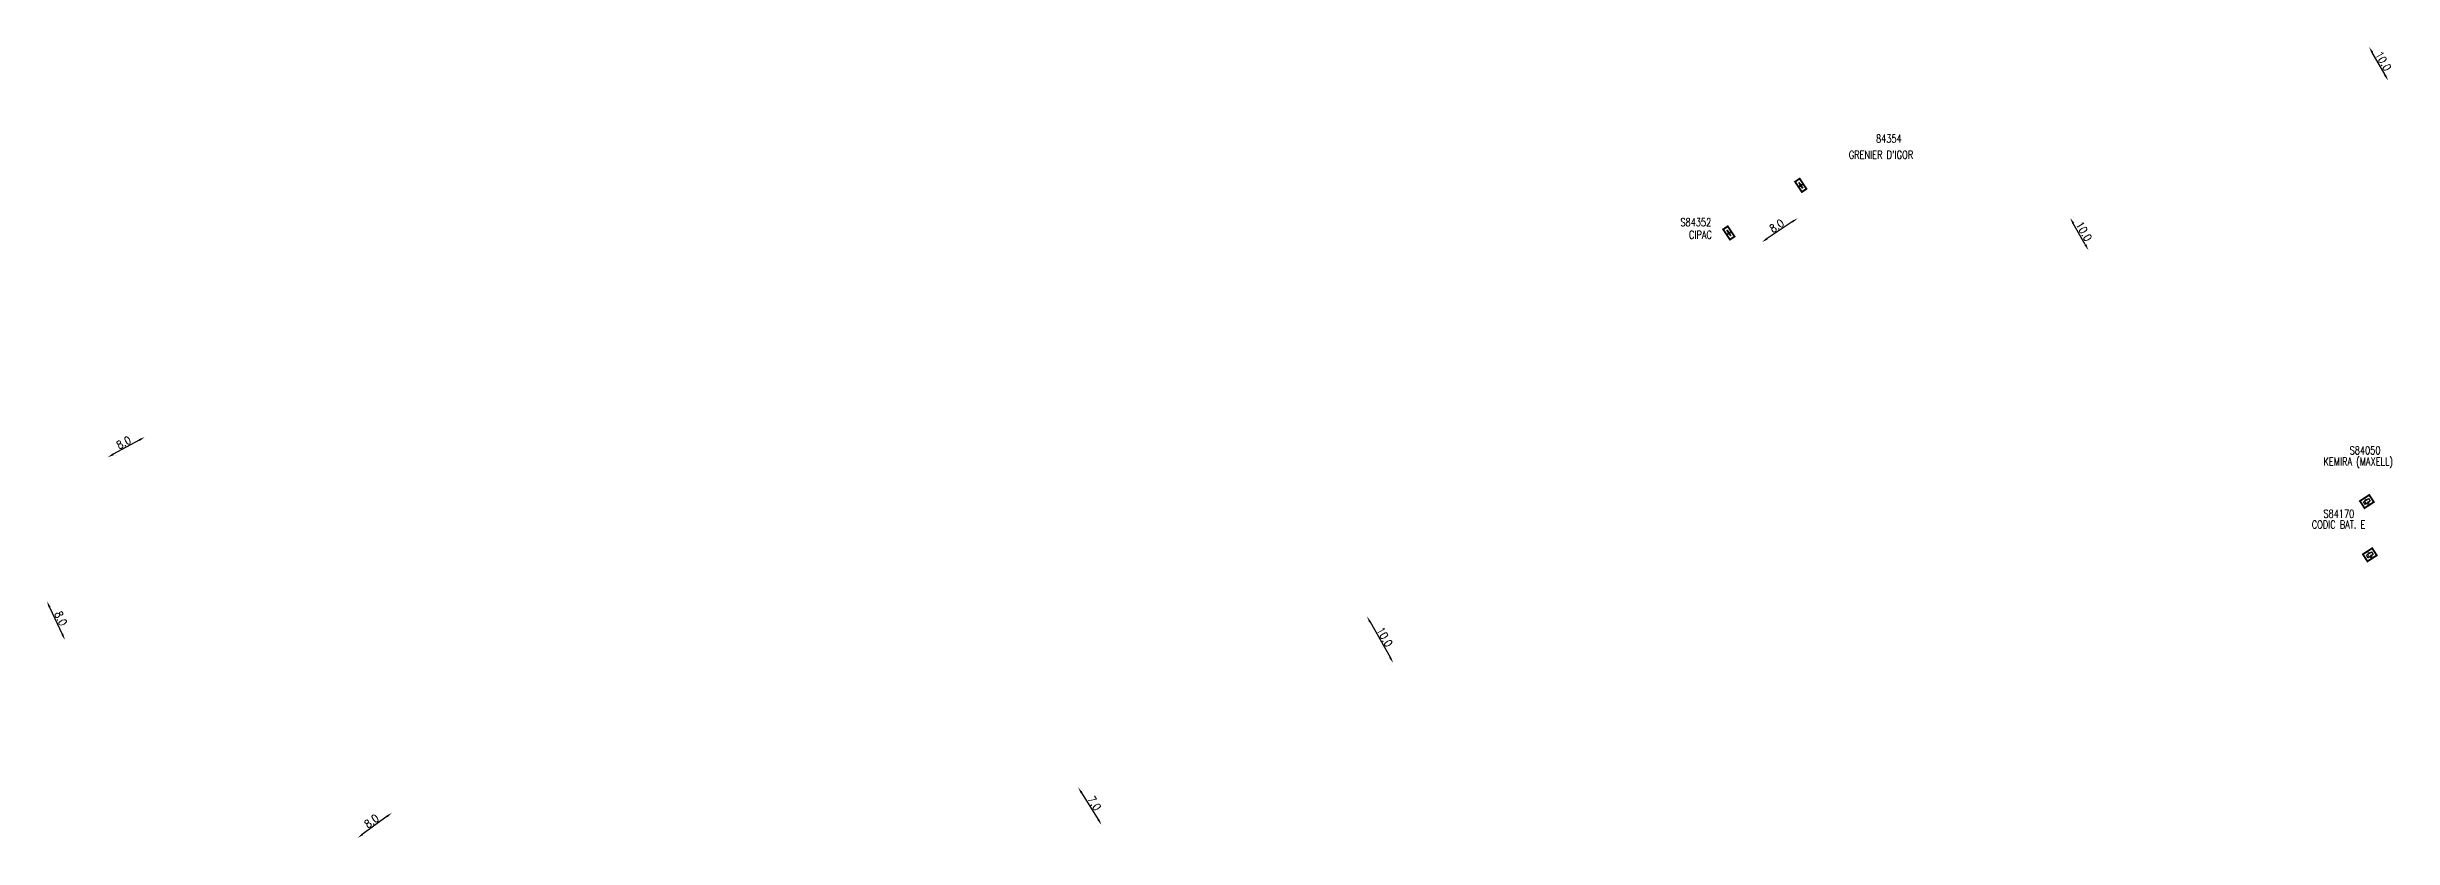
# Model space of a CAD drawing. Header units: millimetres. Extents: x 165013 to 165895, y 157329 to 157965.
# Drawn here: x 165013.4 to 165453.2, y 157816.9 to 157965.2 of the extents above; entities that cross this region are included whole.
import ezdxf
from ezdxf.enums import TextEntityAlignment as Align

# ---------------------------------------------------------------- set-up
doc = ezdxf.new("R2010")
doc.units = ezdxf.units.MM
doc.header["$PDMODE"] = 34
doc.layers.get('Defpoints').update_dxf_attribs({"linetype": 'CONTINUOUS'})
doc.layers.add('G_210', color=7, linetype='CONTINUOUS')
doc.layers.add('W0008', color=7, linetype='CONTINUOUS')
doc.styles.get("Standard").update_dxf_attribs({"font": 'romans.shx', "width": 0.85})
doc.dimstyles.get("Standard").update_dxf_attribs({"dimtxt": 1.5, "dimasz": 1.2, "dimexe": 0.625, "dimexo": 0.625, "dimgap": 0.25, "dimtad": 1, "dimdec": 1, "dimzin": 0, "dimdsep": 46, "dimtxsty": 'Standard', "dimcen": -0.5, "dimadec": 0, "dimazin": 0, "dimtfac": 1, "dimtdec": 1, "dimtmove": 0, "dimatfit": 3, "dimfxl": 0, "dimtolj": 1, "dimtzin": 0, "dimarcsym": 0})

# ---------------------------------------------------------------- blocks, each defined once
blk = doc.blocks.new('*U1')
at = {"layer": 'G_210', "color": 0, "linetype": 'Continuous', "const_width": 0.35, "flags": 128}
blk.add_lwpolyline([(2.3, 1.04), (2.3, 0), (0, 0), (0, 1.04)], close=True, dxfattribs=at)
at = {"layer": 'G_210', "color": 0, "linetype": 'Continuous'}
blk.add_lwpolyline([(0.5, 0.54), (1.8, 0.54), (1.8, 0.5), (0.5, 0.5)], close=True, dxfattribs=at)
at = {"layer": 'G_210', "insert": (1.18, 0.53), "char_height": 0.521, "width": 0.4782, "attachment_point": 5}
blk.add_mtext('G', dxfattribs=at)
at = {"layer": 'G_210', "color": 0, "linetype": 'Continuous', "width": 0.75}
for tag, height, p in [('NUM', 4, (2, 16)), ('NOM', 4, (2, 11)), ('BCL', 3, (2, 7))]:
    blk.add_attdef(tag, text='', height=height, dxfattribs=at).set_placement(p, align=Align.MIDDLE)
at = {"layer": 'G_210', "color": 0, "linetype": 'Continuous', "width": 0.75, "flags": 3}
for tag, p in [('DEF_LEG', (2.14, -3.11)), ('DEF_COUP', (2.14, -5.61)), ('DEF_TYPE', (2.14, -8.11))]:
    blk.add_attdef(tag, text='', height=1.2, dxfattribs=at).set_placement(p, align=Align.MIDDLE)
blk = doc.blocks.new('*U2')
at = {"layer": 'G_210', "color": 0, "linetype": 'Continuous', "const_width": 0.35, "flags": 128}
blk.add_lwpolyline([(2.08, 1.58), (2.08, 0), (0, 0), (0, 1.58)], close=True, dxfattribs=at)
at = {"layer": 'G_210', "color": 0, "linetype": 'Continuous'}
blk.add_lwpolyline([(0.5, 1.08), (1.58, 1.08), (1.58, 0.5), (0.5, 0.5)], close=True, dxfattribs=at)
at = {"layer": 'G_210', "insert": (1.01, 0.77), "char_height": 0.987, "width": 0.517, "attachment_point": 5}
blk.add_mtext('G', dxfattribs=at)
at = {"layer": 'G_210', "color": 0, "linetype": 'Continuous', "width": 0.75}
for tag, height, p in [('NUM', 4, (2, 16)), ('NOM', 4, (2, 11)), ('BCL', 3, (2, 7))]:
    blk.add_attdef(tag, text='', height=height, dxfattribs=at).set_placement(p, align=Align.MIDDLE)
at = {"layer": 'G_210', "color": 0, "linetype": 'Continuous', "width": 0.75, "flags": 3}
for tag, p in [('DEF_LEG', (2.14, -3.11)), ('DEF_COUP', (2.14, -5.61)), ('DEF_TYPE', (2.14, -8.11))]:
    blk.add_attdef(tag, text='', height=1.2, dxfattribs=at).set_placement(p, align=Align.MIDDLE)
blk = doc.blocks.new('*D6')
at = {"layer": 'Defpoints', "color": 0, "linetype": 'Continuous', "ltscale": 0.05, "transparency": 16777216}
for p in [(165392.65, 157933.14), (165392.65, 157933.14), (165396.07, 157927.08)]:
    blk.add_point(p, dxfattribs=at)
at = {"layer": 'W0008', "color": 0, "linetype": 'Continuous', "lineweight": -2, "ltscale": 0.05, "transparency": 16777216}
for p, q in [((165393.19, 157933.45), (165393.19, 157933.45)), ((165395.48, 157928.13), (165393.24, 157932.09))]:
    blk.add_line(p, q, dxfattribs=at)
at = {"layer": 'W0008', "color": 0, "linetype": 'Continuous', "ltscale": 0.05, "transparency": 16777216}
for points in [[(165393.41, 157932.19), (165393.06, 157932), (165392.65, 157933.14)], [(165395.66, 157928.23), (165395.31, 157928.03), (165396.07, 157927.08)]]:
    blk.add_solid(points, dxfattribs=at)
at = {"layer": 'W0008', "color": 0, "linetype": 'Continuous', "ltscale": 0.05, "transparency": 16777216, "insert": (165395.23, 157930.6), "char_height": 1.5, "attachment_point": 5, "rotation": 299.505}
blk.add_mtext('\\A1;10.0', dxfattribs=at)
blk = doc.blocks.new('*D7')
at = {"layer": 'Defpoints', "color": 0, "linetype": 'Continuous', "ltscale": 0.05, "transparency": 16777216}
for p in [(165341.52, 157933.04), (165334.84, 157928.57), (165334.84, 157928.57)]:
    blk.add_point(p, dxfattribs=at)
at = {"layer": 'W0008', "color": 0, "linetype": 'Continuous', "lineweight": -2, "ltscale": 0.05, "transparency": 16777216}
for p, q in [((165340.53, 157932.37), (165335.84, 157929.24)), ((165335.19, 157928.05), (165335.19, 157928.05))]:
    blk.add_line(p, q, dxfattribs=at)
at = {"layer": 'W0008', "color": 0, "linetype": 'Continuous', "ltscale": 0.05, "transparency": 16777216}
for points in [[(165340.41, 157932.54), (165340.64, 157932.21), (165341.52, 157933.04)], [(165335.73, 157929.4), (165335.95, 157929.07), (165334.84, 157928.57)]]:
    blk.add_solid(points, dxfattribs=at)
at = {"layer": 'W0008', "color": 0, "linetype": 'Continuous', "ltscale": 0.05, "transparency": 16777216, "insert": (165337.63, 157931.64), "char_height": 1.5, "attachment_point": 5, "rotation": 33.7953}
blk.add_mtext('\\A1;8.0', dxfattribs=at)
blk = doc.blocks.new('*D8')
at = {"layer": 'Defpoints', "color": 0, "linetype": 'Continuous', "ltscale": 0.05, "transparency": 16777216}
for p in [(165260.81, 157858.43), (165265.74, 157849.71), (165265.74, 157849.71)]:
    blk.add_point(p, dxfattribs=at)
at = {"layer": 'W0008', "color": 0, "linetype": 'Continuous', "lineweight": -2, "ltscale": 0.05, "transparency": 16777216}
for p, q in [((165261.4, 157857.38), (165265.15, 157850.75)), ((165265.19, 157849.4), (165265.19, 157849.4))]:
    blk.add_line(p, q, dxfattribs=at)
at = {"layer": 'W0008', "color": 0, "linetype": 'Continuous', "ltscale": 0.05, "transparency": 16777216}
for points in [[(165261.57, 157857.48), (165261.23, 157857.29), (165260.81, 157858.43)], [(165265.32, 157850.85), (165264.97, 157850.65), (165265.74, 157849.71)]]:
    blk.add_solid(points, dxfattribs=at)
at = {"layer": 'W0008', "color": 0, "linetype": 'Continuous', "ltscale": 0.05, "transparency": 16777216, "insert": (165264.14, 157854.56), "char_height": 1.5, "attachment_point": 5, "rotation": 299.4749}
blk.add_mtext('\\A1;10.0', dxfattribs=at)
blk = doc.blocks.new('*D9')
at = {"layer": 'Defpoints', "color": 0, "linetype": 'Continuous', "ltscale": 0.05, "transparency": 16777216}
for p in [(165206.68, 157826.38), (165211.07, 157819.34), (165211.07, 157819.34)]:
    blk.add_point(p, dxfattribs=at)
at = {"layer": 'W0008', "color": 0, "linetype": 'Continuous', "lineweight": -2, "ltscale": 0.05, "transparency": 16777216}
for p, q in [((165207.32, 157825.36), (165210.43, 157820.36)), ((165210.54, 157819.01), (165210.54, 157819.01))]:
    blk.add_line(p, q, dxfattribs=at)
at = {"layer": 'W0008', "color": 0, "linetype": 'Continuous', "ltscale": 0.05, "transparency": 16777216}
for points in [[(165207.49, 157825.46), (165207.15, 157825.25), (165206.68, 157826.38)], [(165210.6, 157820.47), (165210.26, 157820.25), (165211.07, 157819.34)]]:
    blk.add_solid(points, dxfattribs=at)
at = {"layer": 'W0008', "color": 0, "linetype": 'Continuous', "ltscale": 0.05, "transparency": 16777216, "insert": (165209.72, 157823.39), "char_height": 1.5, "attachment_point": 5, "rotation": 301.9469}
blk.add_mtext('\\A1;7.0', dxfattribs=at)
blk = doc.blocks.new('*D13')
at = {"layer": 'Defpoints', "color": 0, "linetype": 'Continuous', "ltscale": 0.05, "transparency": 16777216}
for p in [(165448.69, 157965.18), (165448.69, 157965.18), (165452.26, 157958.88)]:
    blk.add_point(p, dxfattribs=at)
at = {"layer": 'W0008', "color": 0, "linetype": 'Continuous', "lineweight": -2, "ltscale": 0.05, "transparency": 16777216}
blk.add_line((165451.67, 157959.92), (165449.28, 157964.14), dxfattribs=at)
at = {"layer": 'W0008', "color": 0, "linetype": 'Continuous', "ltscale": 0.05, "transparency": 16777216}
for points in [[(165449.46, 157964.24), (165449.11, 157964.04), (165448.69, 157965.18)], [(165451.84, 157960.02), (165451.49, 157959.82), (165452.26, 157958.88)]]:
    blk.add_solid(points, dxfattribs=at)
at = {"layer": 'W0008', "color": 0, "linetype": 'Continuous', "ltscale": 0.05, "transparency": 16777216, "insert": (165451.35, 157962.52), "char_height": 1.5, "attachment_point": 5, "rotation": 299.505}
blk.add_mtext('\\A1;10.0', dxfattribs=at)
blk = doc.blocks.new('*D80')
at = {"layer": 'Defpoints', "color": 0, "linetype": 'Continuous', "transparency": 16777216}
for p in [(165078.05, 157821.6), (165071.55, 157816.87), (165071.55, 157816.87)]:
    blk.add_point(p, dxfattribs=at)
at = {"layer": 'W0008', "color": 0, "linetype": 'Continuous', "lineweight": -2, "transparency": 16777216}
blk.add_line((165077.08, 157820.89), (165072.52, 157817.57), dxfattribs=at)
at = {"layer": 'W0008', "color": 0, "linetype": 'Continuous', "transparency": 16777216}
for points in [[(165072.4, 157817.73), (165072.63, 157817.41), (165071.55, 157816.87)], [(165076.96, 157821.05), (165077.2, 157820.73), (165078.05, 157821.6)]]:
    blk.add_solid(points, dxfattribs=at)
at = {"layer": 'W0008', "color": 0, "linetype": 'Continuous', "transparency": 16777216, "insert": (165074.21, 157820.04), "char_height": 1.5, "attachment_point": 5, "rotation": 36.0302}
blk.add_mtext('\\A1;8.0', dxfattribs=at)
blk = doc.blocks.new('*D81')
at = {"layer": 'Defpoints', "color": 0, "linetype": 'Continuous', "transparency": 16777216}
for p in [(165024.74, 157888.24), (165024.74, 157888.24), (165031.72, 157892.04)]:
    blk.add_point(p, dxfattribs=at)
at = {"layer": 'W0008', "color": 0, "linetype": 'Continuous', "lineweight": -2, "transparency": 16777216}
blk.add_line((165030.67, 157891.47), (165025.8, 157888.81), dxfattribs=at)
at = {"layer": 'W0008', "color": 0, "linetype": 'Continuous', "transparency": 16777216}
for points in [[(165025.7, 157888.99), (165025.89, 157888.64), (165024.74, 157888.24)], [(165030.57, 157891.64), (165030.76, 157891.29), (165031.72, 157892.04)]]:
    blk.add_solid(points, dxfattribs=at)
at = {"layer": 'W0008', "color": 0, "linetype": 'Continuous', "transparency": 16777216, "insert": (165027.75, 157891.02), "char_height": 1.5, "attachment_point": 5, "rotation": 28.5623}
blk.add_mtext('\\A1;8.0', dxfattribs=at)
blk = doc.blocks.new('*D83')
at = {"layer": 'Defpoints', "color": 0, "linetype": 'Continuous', "transparency": 16777216}
for p in [(165013.36, 157861.24), (165016.74, 157854), (165016.74, 157854)]:
    blk.add_point(p, dxfattribs=at)
at = {"layer": 'W0008', "color": 0, "linetype": 'Continuous', "lineweight": -2, "transparency": 16777216}
blk.add_line((165013.87, 157860.15), (165016.23, 157855.08), dxfattribs=at)
at = {"layer": 'W0008', "color": 0, "linetype": 'Continuous', "transparency": 16777216}
for points in [[(165014.05, 157860.24), (165013.68, 157860.07), (165013.36, 157861.24)], [(165016.42, 157855.17), (165016.05, 157855), (165016.74, 157854)]]:
    blk.add_solid(points, dxfattribs=at)
at = {"layer": 'W0008', "color": 0, "linetype": 'Continuous', "transparency": 16777216, "insert": (165015.96, 157858.04), "char_height": 1.5, "attachment_point": 5, "rotation": 295.0509}
blk.add_mtext('\\A1;8.0', dxfattribs=at)

msp = doc.modelspace()

# ---------------------------------------------------------------- block references
at = {"layer": 'G_210'}
ref = msp.add_blockref('*U1', (165341.07, 157939.91), dxfattribs=dict(at, rotation=303.7953334725258))
ref.add_attrib('NUM', '84354', dxfattribs={"color": 0, "linetype": 'Continuous', "height": 1.5, "width": 0.75}).set_placement((165358.66, 157947.99), align=Align.MIDDLE)
ref.add_attrib('NOM', "GRENIER D'IGOR", dxfattribs={"color": 0, "linetype": 'Continuous', "height": 1.5, "width": 0.75}).set_placement((165357.18, 157944.96), align=Align.MIDDLE)
ref = msp.add_blockref('*U1', (165327.59, 157930.97), dxfattribs=dict(at, rotation=303.7953334725258))
ref.add_attrib('NUM', 'S84352', dxfattribs={"color": 0, "linetype": 'Continuous', "height": 1.5, "width": 0.75}).set_placement((165322.47, 157932.31), align=Align.MIDDLE)
ref.add_attrib('NOM', 'CIPAC', dxfattribs={"color": 0, "linetype": 'Continuous', "height": 1.5, "width": 0.75}).set_placement((165323.33, 157929.97), align=Align.MIDDLE)
ref = msp.add_blockref('*U2', (165447.83, 157878.73), dxfattribs=dict(at, rotation=32.97454712099471))
ref.add_attrib('NUM', 'S84050', dxfattribs={"color": 0, "linetype": 'Continuous', "height": 1.5, "width": 0.75}).set_placement((165447.93, 157889.55), align=Align.MIDDLE)
ref.add_attrib('NOM', 'KEMIRA (MAXELL)', dxfattribs={"color": 0, "linetype": 'Continuous', "height": 1.5, "width": 0.75}).set_placement((165446.65, 157887.34), align=Align.MIDDLE)
ref = msp.add_blockref('*U2', (165448.38, 157868.74), dxfattribs=dict(at, rotation=32.97454712099471))
ref.add_attrib('NUM', 'S84170', dxfattribs={"color": 0, "linetype": 'Continuous', "height": 1.5, "width": 0.75}).set_placement((165443.01, 157877.67), align=Align.MIDDLE)
ref.add_attrib('NOM', 'CODIC BAT. E', dxfattribs={"color": 0, "linetype": 'Continuous', "height": 1.5, "width": 0.75}).set_placement((165442.97, 157875.63), align=Align.MIDDLE)

# ---------------------------------------------------------------- dimensions: what is measured, and where the dimension line sits
at = {"layer": 'W0008', "color": 252, "linetype": 'Continuous', "ltscale": 0.05}
for base, p1, p2, angle, text, picture, middle in [((165448.69, 157965.18), (165452.26, 157958.88), (165448.69, 157965.18), 299.505, '10.0', '*D13', (165450.48, 157962.03)), ((165392.65, 157933.14), (165396.07, 157927.08), (165392.65, 157933.14), 299.505, '10.0', '*D6', (165394.36, 157930.11)), ((165265.74, 157849.71), (165260.81, 157858.43), (165265.74, 157849.71), 119.4749, '10.0', '*D8', (165263.27, 157854.07)), ((165211.07, 157819.34), (165206.68, 157826.38), (165211.07, 157819.34), 121.9469, '7.0', '*D9', (165208.88, 157822.86))]:
    dim = msp.add_linear_dim(base=base, p1=p1, p2=p2, angle=angle, text=text, dimstyle='Standard', dxfattribs=at)
    dim.commit()
    dim.dimension.update_dxf_attribs({"geometry": picture, "text_midpoint": middle, "dimtype": 160})
dim = msp.add_linear_dim(base=(165334.84, 157928.57), p1=(165341.52, 157933.04), p2=(165334.84, 157928.57), angle=33.7953, dimstyle='Standard', dxfattribs=at)
dim.commit()
dim.dimension.update_dxf_attribs({"geometry": '*D7', "text_midpoint": (165338.18, 157930.81), "dimtype": 160})
at = {"layer": 'W0008', "color": 252, "linetype": 'Continuous'}
dim = msp.add_linear_dim(base=(165024.74, 157888.24), p1=(165031.72, 157892.04), p2=(165024.74, 157888.24), angle=28.5623, text='8.0', dimstyle='Standard', override={"dimatfit": 0}, dxfattribs=at)
dim.commit()
dim.dimension.update_dxf_attribs({"geometry": '*D81', "text_midpoint": (165028.23, 157890.14), "dimtype": 160})
for base, p1, p2, angle, picture, middle in [((165016.74, 157854), (165013.36, 157861.24), (165016.74, 157854), 115.0509, '*D83', (165015.05, 157857.62)), ((165071.55, 157816.87), (165078.05, 157821.6), (165071.55, 157816.87), 36.0302, '*D80', (165074.8, 157819.23))]:
    dim = msp.add_linear_dim(base=base, p1=p1, p2=p2, angle=angle, dimstyle='Standard', override={"dimatfit": 0}, dxfattribs=at)
    dim.commit()
    dim.dimension.update_dxf_attribs({"geometry": picture, "text_midpoint": middle, "dimtype": 160})

doc.saveas('drawing.dxf')
